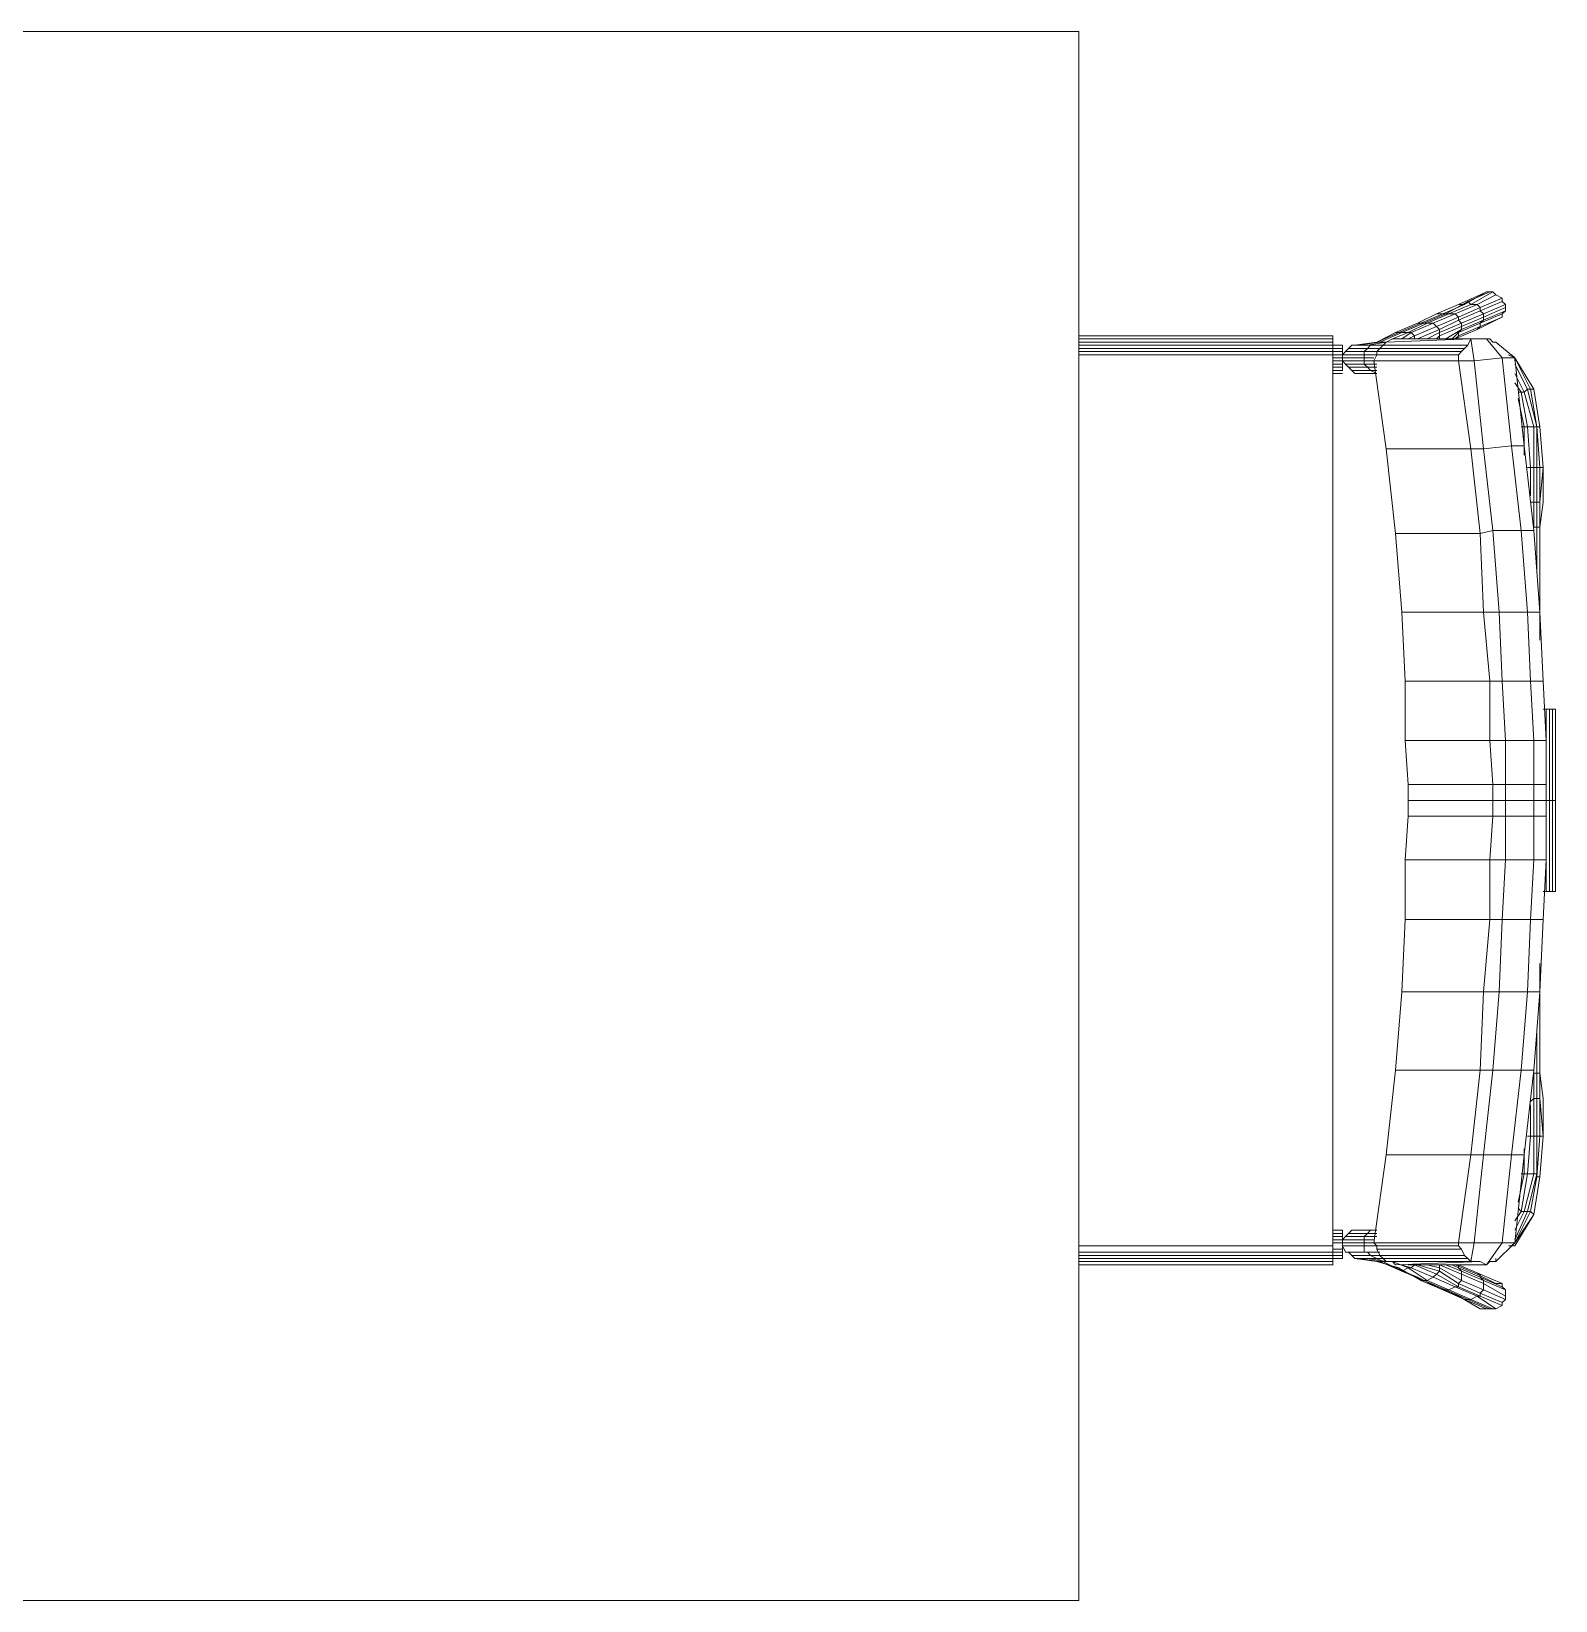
# Model space of a CAD drawing. Header units: metres. Extents: x 125.27 to 126.66, y -71.32 to -70.6.
# Drawn here: x 125.965 to 126.659, y -71.318 to -70.603 of the extents above; entities that cross this region are included whole.
import ezdxf

# ---------------------------------------------------------------- set-up
doc = ezdxf.new("R2010")
doc.units = ezdxf.units.M
doc.header["$LTSCALE"] = 5
doc.header["$MEASUREMENT"] = 0
doc.layers.add('A-FURN', color=8, linetype='Continuous', lineweight=18)

msp = doc.modelspace()

# ---------------------------------------------------------------- linework, layer by layer
at = {"layer": 'A-FURN'}
for p, q in [((125.74224, -70.60283), (126.44224, -70.60283)), ((126.44224, -70.60283), (126.44224, -71.3178)), ((126.44224, -71.3178), (125.74224, -71.3178))]:
    msp.add_line(p, q, dxfattribs=at)
at = {"layer": 'A-FURN', "color": 7, "lineweight": 0}
for p, q in [((126.6151, -70.72726), (126.62509, -70.72293)), ((126.61796, -70.72726), (126.62795, -70.7215)), ((126.61938, -70.72583), (126.62937, -70.7215)), ((126.62081, -70.72726), (126.6308, -70.7215)), ((126.62367, -70.72726), (126.63223, -70.72293)), ((126.62509, -70.72293), (126.62795, -70.7215)), ((126.62795, -70.7215), (126.62937, -70.7215)), ((126.62937, -70.7215), (126.6308, -70.7215)), ((126.6308, -70.7215), (126.63223, -70.72293)), ((126.63223, -70.72293), (126.63508, -70.7244)), ((126.60511, -70.73154), (126.6151, -70.72726)), ((126.60797, -70.73154), (126.61796, -70.72726)), ((126.60939, -70.73154), (126.61938, -70.72583)), ((126.61082, -70.73154), (126.62081, -70.72726)), ((126.61368, -70.73154), (126.62367, -70.72726)), ((126.6151, -70.72726), (126.61796, -70.72726)), ((126.6151, -70.73297), (126.62509, -70.72868)), ((126.6151, -70.73439), (126.62509, -70.73011)), ((126.61796, -70.72726), (126.61938, -70.72583)), ((126.61938, -70.72583), (126.62081, -70.72726)), ((126.62081, -70.72726), (126.62367, -70.72726)), ((126.62367, -70.72726), (126.62509, -70.72868)), ((126.62509, -70.72868), (126.63508, -70.7244)), ((126.62509, -70.73011), (126.63508, -70.72583)), ((126.62509, -70.72868), (126.62509, -70.73011)), ((126.62509, -70.73011), (126.62652, -70.73154)), ((126.62652, -70.73154), (126.63651, -70.72726)), ((126.62652, -70.73297), (126.63651, -70.72868)), ((126.62652, -70.73439), (126.63651, -70.73011)), ((126.63508, -70.7244), (126.63508, -70.72583)), ((126.63508, -70.72583), (126.63651, -70.72726)), ((126.63651, -70.73011), (126.63508, -70.73154)), ((126.63651, -70.72726), (126.63651, -70.72868)), ((126.63651, -70.72868), (126.63651, -70.73011)), ((126.58652, -70.7401), (126.59651, -70.73582)), ((126.58794, -70.7401), (126.59798, -70.73582)), ((126.58937, -70.7401), (126.5994, -70.73582)), ((126.59222, -70.7401), (126.60083, -70.73582)), ((126.59365, -70.7401), (126.60369, -70.73582)), ((126.59508, -70.74153), (126.60511, -70.73725)), ((126.59651, -70.73582), (126.60511, -70.73154)), ((126.59651, -70.73582), (126.59798, -70.73582)), ((126.59798, -70.73582), (126.60797, -70.73154)), ((126.59798, -70.73582), (126.5994, -70.73582)), ((126.5994, -70.73582), (126.60939, -70.73154)), ((126.5994, -70.73582), (126.60083, -70.73582)), ((126.60083, -70.73582), (126.61082, -70.73154)), ((126.60083, -70.73582), (126.60369, -70.73582)), ((126.60369, -70.73582), (126.61368, -70.73154)), ((126.60369, -70.73582), (126.60511, -70.73725)), ((126.60511, -70.73154), (126.60797, -70.73154)), ((126.60511, -70.73725), (126.6151, -70.73297)), ((126.60511, -70.73725), (126.60654, -70.73867)), ((126.60654, -70.73867), (126.6151, -70.73439)), ((126.60654, -70.7401), (126.61653, -70.73582)), ((126.60654, -70.74153), (126.61653, -70.73725)), ((126.60797, -70.73154), (126.60939, -70.73154)), ((126.60939, -70.73154), (126.61082, -70.73154)), ((126.61082, -70.73154), (126.61368, -70.73154)), ((126.61368, -70.73154), (126.6151, -70.73297)), ((126.6151, -70.73297), (126.6151, -70.73439)), ((126.6151, -70.73439), (126.61653, -70.73582)), ((126.6151, -70.7401), (126.62509, -70.73582)), ((126.6151, -70.74153), (126.62509, -70.73725)), ((126.61653, -70.73582), (126.62652, -70.73154)), ((126.61653, -70.73725), (126.62652, -70.73297)), ((126.61653, -70.73867), (126.62652, -70.73439)), ((126.61653, -70.73582), (126.61653, -70.73725)), ((126.61653, -70.73725), (126.61653, -70.73867)), ((126.62367, -70.73867), (126.63223, -70.73439)), ((126.62509, -70.73725), (126.62367, -70.73867)), ((126.62509, -70.73582), (126.63508, -70.73154)), ((126.62509, -70.73725), (126.63508, -70.73297)), ((126.62652, -70.73439), (126.62509, -70.73582)), ((126.62509, -70.73582), (126.62509, -70.73725)), ((126.62652, -70.73154), (126.62652, -70.73297)), ((126.62652, -70.73297), (126.62652, -70.73439)), ((126.63508, -70.73297), (126.63223, -70.73439)), ((126.63508, -70.73154), (126.63508, -70.73297)), ((126.44224, -70.74153), (126.55797, -70.74153)), ((126.55797, -70.74153), (126.44224, -70.74153)), ((126.44224, -70.74296), (126.55797, -70.74296)), ((126.44224, -70.74438), (126.55797, -70.74438)), ((126.55797, -70.74296), (126.55797, -70.74153)), ((126.55797, -70.74153), (126.55797, -70.74296)), ((126.55797, -70.74438), (126.55797, -70.74296)), ((126.55797, -70.74296), (126.55797, -70.74438)), ((126.55797, -70.74581), (126.55797, -70.74438)), ((126.55797, -70.74438), (126.55797, -70.74581)), ((126.56796, -70.74581), (126.57795, -70.74438)), ((126.56939, -70.74581), (126.57938, -70.74438)), ((126.58223, -70.74438), (126.57367, -70.74581)), ((126.57795, -70.74438), (126.58652, -70.7401)), ((126.57795, -70.74438), (126.58794, -70.7401)), ((126.57795, -70.74438), (126.57938, -70.74438)), ((126.57938, -70.74438), (126.58937, -70.7401)), ((126.57938, -70.74438), (126.58223, -70.74438)), ((126.58223, -70.74438), (126.58081, -70.74581)), ((126.58509, -70.74296), (126.58223, -70.74438)), ((126.58223, -70.74438), (126.62081, -70.74296)), ((126.58509, -70.74296), (126.59222, -70.7401)), ((126.58652, -70.74296), (126.58509, -70.74296)), ((126.58509, -70.74296), (126.62367, -70.74296)), ((126.58652, -70.7401), (126.58794, -70.7401)), ((126.58652, -70.74296), (126.62509, -70.74296)), ((126.58794, -70.7401), (126.58937, -70.7401)), ((126.58937, -70.74296), (126.59365, -70.7401)), ((126.58937, -70.7401), (126.59222, -70.7401)), ((126.59222, -70.7401), (126.59365, -70.7401)), ((126.59222, -70.74296), (126.59508, -70.74153)), ((126.59365, -70.7401), (126.59508, -70.74153)), ((126.59365, -70.74296), (126.62795, -70.74296)), ((126.59508, -70.74153), (126.59508, -70.74296)), ((126.59651, -70.74296), (126.60654, -70.73867)), ((126.60083, -70.74296), (126.60654, -70.7401)), ((126.60511, -70.74296), (126.60654, -70.74153)), ((126.60654, -70.73867), (126.60654, -70.7401)), ((126.60654, -70.7401), (126.60654, -70.74153)), ((126.60654, -70.74153), (126.60654, -70.74296)), ((126.60939, -70.74296), (126.61653, -70.73867)), ((126.61225, -70.74296), (126.6151, -70.7401)), ((126.61368, -70.74296), (126.62367, -70.73867)), ((126.6151, -70.74153), (126.61368, -70.74296)), ((126.61368, -70.74296), (126.6151, -70.74153)), ((126.61653, -70.73867), (126.6151, -70.7401)), ((126.6151, -70.7401), (126.6151, -70.74153)), ((126.6151, -70.74153), (126.6151, -70.74153)), ((126.62081, -70.74296), (126.61938, -70.74581)), ((126.62224, -70.75299), (126.62081, -70.74296)), ((126.62367, -70.74296), (126.62081, -70.74296)), ((126.62509, -70.74296), (126.62367, -70.74296)), ((126.62795, -70.74296), (126.62509, -70.74296)), ((126.62937, -70.74296), (126.62795, -70.74296)), ((126.63508, -70.75156), (126.62795, -70.74296)), ((126.6308, -70.74438), (126.62937, -70.74296)), ((126.63223, -70.74438), (126.6308, -70.74438)), ((126.64083, -70.75156), (126.63223, -70.74438)), ((126.63223, -70.74438), (126.63227, -70.74438)), ((126.44224, -70.74581), (126.55797, -70.74581)), ((126.44224, -70.74728), (126.55797, -70.74728)), ((126.44224, -70.74871), (126.55797, -70.74871)), ((126.44224, -70.75013), (126.55797, -70.75013)), ((126.55797, -70.74728), (126.55797, -70.74581)), ((126.55797, -70.74581), (126.55797, -70.74728)), ((126.55797, -70.74581), (126.56225, -70.74581)), ((126.55797, -70.74581), (126.56225, -70.74581)), ((126.56225, -70.74581), (126.55797, -70.74581)), ((126.55797, -70.74581), (126.55797, -70.74581)), ((126.55797, -70.74871), (126.55797, -70.74728)), ((126.55797, -70.74728), (126.56225, -70.74728)), ((126.55797, -70.74728), (126.55797, -70.74871)), ((126.55797, -70.75013), (126.55797, -70.74871)), ((126.55797, -70.74871), (126.56225, -70.74871)), ((126.55797, -70.74871), (126.55797, -70.75013)), ((126.55797, -70.75013), (126.56225, -70.75013)), ((126.55797, -70.79014), (126.55797, -70.75013)), ((126.55797, -70.75013), (126.55797, -70.79014)), ((126.55797, -70.75156), (126.56225, -70.75156)), ((126.56225, -70.74728), (126.56225, -70.74581)), ((126.56225, -70.74581), (126.56225, -70.74728)), ((126.56225, -70.74871), (126.56225, -70.74728)), ((126.56225, -70.74728), (126.56225, -70.74871)), ((126.56225, -70.75013), (126.56368, -70.74871)), ((126.56225, -70.75013), (126.56225, -70.74871)), ((126.56225, -70.74871), (126.56225, -70.75013)), ((126.56225, -70.75156), (126.56225, -70.75013)), ((126.56225, -70.75013), (126.57224, -70.75013)), ((126.56225, -70.75156), (126.56225, -70.75013)), ((126.56225, -70.75013), (126.56225, -70.75156)), ((126.56225, -70.75299), (126.56225, -70.75156)), ((126.56225, -70.75156), (126.56225, -70.75299)), ((126.56225, -70.75299), (126.56225, -70.75156)), ((126.56225, -70.75156), (126.57224, -70.75156)), ((126.56368, -70.74871), (126.56511, -70.74728)), ((126.56368, -70.74871), (126.57224, -70.74871)), ((126.56511, -70.74728), (126.56654, -70.74581)), ((126.56511, -70.74728), (126.57367, -70.74728)), ((126.56654, -70.74581), (126.5751, -70.74581)), ((126.56654, -70.74581), (126.56796, -70.74581)), ((126.56796, -70.74581), (126.57795, -70.74581)), ((126.56796, -70.74581), (126.56939, -70.74581)), ((126.56939, -70.74581), (126.57938, -70.74581)), ((126.57224, -70.74871), (126.57367, -70.74728)), ((126.57224, -70.75013), (126.57224, -70.74871)), ((126.57795, -70.74871), (126.57224, -70.74871)), ((126.57224, -70.75156), (126.57224, -70.75013)), ((126.57795, -70.75013), (126.57224, -70.75013)), ((126.57653, -70.75156), (126.57224, -70.75156)), ((126.57224, -70.75156), (126.57224, -70.75299)), ((126.57224, -70.75156), (126.57224, -70.75156)), ((126.57367, -70.74728), (126.5751, -70.74581)), ((126.57938, -70.74728), (126.57367, -70.74728)), ((126.5751, -70.74581), (126.57795, -70.74581)), ((126.57938, -70.74581), (126.5751, -70.74581)), ((126.57795, -70.75013), (126.57653, -70.75299)), ((126.57795, -70.74581), (126.57938, -70.74581)), ((126.58081, -70.74581), (126.57795, -70.74581)), ((126.57938, -70.74728), (126.57795, -70.74871)), ((126.57795, -70.74871), (126.57795, -70.75013)), ((126.57795, -70.74871), (126.61653, -70.74871)), ((126.57795, -70.75013), (126.6151, -70.75013)), ((126.58081, -70.74581), (126.57938, -70.74728)), ((126.58081, -70.74581), (126.57938, -70.74581)), ((126.57938, -70.74728), (126.61796, -70.74728)), ((126.58081, -70.74581), (126.61938, -70.74581)), ((126.61653, -70.74871), (126.6151, -70.75013)), ((126.6151, -70.75013), (126.6151, -70.75299)), ((126.61796, -70.74728), (126.61653, -70.74871)), ((126.61938, -70.74581), (126.61796, -70.74728)), ((126.62224, -70.75299), (126.63508, -70.75156)), ((126.63508, -70.75156), (126.63936, -70.79161)), ((126.63508, -70.75156), (126.64083, -70.75156)), ((126.64083, -70.75156), (126.63794, -70.75013)), ((126.63936, -70.75013), (126.64083, -70.75156)), ((126.63936, -70.75156), (126.64083, -70.75156)), ((126.64083, -70.75156), (126.6494, -70.76583)), ((126.64797, -70.76583), (126.64083, -70.75156)), ((126.6494, -70.76583), (126.64083, -70.75156)), ((126.64083, -70.75299), (126.64083, -70.75156)), ((126.64083, -70.75156), (126.64088, -70.75156)), ((126.64083, -70.75156), (126.64512, -70.79161)), ((126.55797, -70.75299), (126.56225, -70.75299)), ((126.55797, -70.75442), (126.56225, -70.75442)), ((126.55797, -70.75584), (126.56225, -70.75584)), ((126.55797, -70.75727), (126.56225, -70.75727)), ((126.56225, -70.75727), (126.55797, -70.75727)), ((126.55797, -70.7587), (126.56225, -70.7587)), ((126.56225, -70.75299), (126.56225, -70.75442)), ((126.56225, -70.75299), (126.56225, -70.75442)), ((126.56368, -70.75442), (126.56225, -70.75299)), ((126.57224, -70.75299), (126.56225, -70.75299)), ((126.56225, -70.75442), (126.56225, -70.75584)), ((126.56225, -70.75442), (126.56225, -70.75584)), ((126.56225, -70.75727), (126.56225, -70.75584)), ((126.56225, -70.75584), (126.56225, -70.75727)), ((126.56225, -70.75727), (126.5623, -70.75727)), ((126.56511, -70.75584), (126.56368, -70.75442)), ((126.57224, -70.75442), (126.56368, -70.75442)), ((126.57367, -70.75584), (126.56511, -70.75584)), ((126.56654, -70.75727), (126.56511, -70.75584)), ((126.5751, -70.75727), (126.56654, -70.75727)), ((126.56796, -70.7587), (126.56654, -70.75727)), ((126.57795, -70.7587), (126.56796, -70.7587)), ((126.56939, -70.7587), (126.56796, -70.7587)), ((126.57795, -70.7587), (126.56939, -70.7587)), ((126.57224, -70.75299), (126.57653, -70.75299)), ((126.57224, -70.75299), (126.57224, -70.75442)), ((126.57224, -70.75442), (126.57367, -70.75584)), ((126.57224, -70.75442), (126.57795, -70.75442)), ((126.57367, -70.75584), (126.5751, -70.75727)), ((126.57367, -70.75584), (126.57795, -70.75584)), ((126.5751, -70.75727), (126.57795, -70.7587)), ((126.5751, -70.75727), (126.57795, -70.75727)), ((126.57653, -70.75299), (126.6151, -70.75299)), ((126.58223, -70.79304), (126.57653, -70.75299)), ((126.57653, -70.75299), (126.57653, -70.75299)), ((126.57795, -70.7587), (126.578, -70.7587)), ((126.6151, -70.75299), (126.62224, -70.75299)), ((126.6151, -70.75299), (126.62081, -70.79304)), ((126.62224, -70.75299), (126.62652, -70.79304)), ((126.64654, -70.76583), (126.64083, -70.75442)), ((126.64512, -70.76726), (126.64083, -70.7587)), ((126.64369, -70.76726), (126.64083, -70.76298)), ((126.64512, -70.76726), (126.64654, -70.76583)), ((126.65082, -70.783), (126.64654, -70.76583)), ((126.64654, -70.76583), (126.64797, -70.76583)), ((126.6494, -70.76583), (126.64797, -70.76583)), ((126.65082, -70.783), (126.64797, -70.76583)), ((126.65225, -70.783), (126.6494, -70.76583)), ((126.6494, -70.76583), (126.65225, -70.783)), ((126.64226, -70.76726), (126.64369, -70.76726)), ((126.64512, -70.783), (126.64226, -70.77016)), ((126.64654, -70.783), (126.64369, -70.76726)), ((126.64369, -70.76726), (126.64512, -70.76726)), ((126.6494, -70.783), (126.64512, -70.76726)), ((126.64369, -70.783), (126.64512, -70.783)), ((126.64512, -70.783), (126.64654, -70.783)), ((126.64512, -70.79589), (126.64512, -70.783)), ((126.64654, -70.783), (126.6494, -70.783)), ((126.64797, -70.8016), (126.64654, -70.783)), ((126.6494, -70.783), (126.65082, -70.783)), ((126.6494, -70.8016), (126.6494, -70.783)), ((126.65225, -70.8016), (126.65082, -70.783)), ((126.65225, -70.783), (126.65082, -70.783)), ((126.65082, -70.8016), (126.65082, -70.783)), ((126.65368, -70.8016), (126.65225, -70.783)), ((126.65225, -70.783), (126.65368, -70.8016)), ((126.55797, -70.82876), (126.55797, -70.79014)), ((126.55797, -70.79014), (126.55797, -70.82876)), ((126.58652, -70.83161), (126.58223, -70.79304)), ((126.62081, -70.79304), (126.58223, -70.79304)), ((126.62652, -70.79304), (126.62081, -70.79304)), ((126.62081, -70.79304), (126.62509, -70.83161)), ((126.63936, -70.79161), (126.62652, -70.79304)), ((126.62652, -70.79304), (126.6308, -70.83019)), ((126.63936, -70.79161), (126.64369, -70.83019)), ((126.64512, -70.79161), (126.63936, -70.79161)), ((126.64512, -70.79161), (126.6494, -70.83019)), ((126.64654, -70.8016), (126.64797, -70.8016)), ((126.64797, -70.8016), (126.6494, -70.8016)), ((126.64797, -70.81449), (126.64797, -70.8016)), ((126.6494, -70.8016), (126.65082, -70.8016)), ((126.6494, -70.81734), (126.6494, -70.8016)), ((126.65082, -70.8016), (126.65225, -70.8016)), ((126.65082, -70.81734), (126.65082, -70.8016)), ((126.65368, -70.8016), (126.65225, -70.8016)), ((126.65225, -70.81734), (126.65225, -70.8016)), ((126.65225, -70.81734), (126.65368, -70.8016)), ((126.65368, -70.81734), (126.65368, -70.8016)), ((126.64797, -70.81734), (126.6494, -70.81734)), ((126.6494, -70.81734), (126.6494, -70.82876)), ((126.6494, -70.81734), (126.65082, -70.81734)), ((126.65082, -70.81734), (126.65225, -70.81734)), ((126.65082, -70.81734), (126.65082, -70.82876)), ((126.65225, -70.81734), (126.65225, -70.82876)), ((126.65225, -70.82876), (126.65225, -70.81734)), ((126.65225, -70.82876), (126.65368, -70.81734)), ((126.65225, -70.81734), (126.6523, -70.81734)), ((126.55797, -70.86595), (126.55797, -70.82876)), ((126.55797, -70.82876), (126.55797, -70.86595)), ((126.6308, -70.83019), (126.62509, -70.83161)), ((126.6308, -70.83019), (126.63366, -70.86738)), ((126.64369, -70.83019), (126.6308, -70.83019)), ((126.64369, -70.83019), (126.64654, -70.86738)), ((126.6494, -70.83019), (126.64369, -70.83019)), ((126.6494, -70.82876), (126.65082, -70.82876)), ((126.6494, -70.83019), (126.65225, -70.86738)), ((126.65082, -70.82876), (126.65082, -70.84878)), ((126.65082, -70.82876), (126.65225, -70.82876)), ((126.65225, -70.82876), (126.65225, -70.8631)), ((126.65225, -70.87023), (126.65225, -70.82876)), ((126.65225, -70.87023), (126.65225, -70.82876)), ((126.65225, -70.82876), (126.6523, -70.82876)), ((126.62509, -70.83161), (126.58652, -70.83161)), ((126.58652, -70.83161), (126.58937, -70.86738)), ((126.62509, -70.83161), (126.62652, -70.86738)), ((126.55797, -70.89882), (126.55797, -70.86595)), ((126.55797, -70.86595), (126.55797, -70.89882)), ((126.58937, -70.86738), (126.62224, -70.86738)), ((126.58937, -70.86738), (126.5908, -70.89882)), ((126.62652, -70.86738), (126.62224, -70.86738)), ((126.63366, -70.86738), (126.62652, -70.86738)), ((126.62937, -70.89882), (126.62652, -70.86738)), ((126.63366, -70.86738), (126.63508, -70.89882)), ((126.64654, -70.86738), (126.63366, -70.86738)), ((126.64654, -70.86738), (126.64797, -70.89882)), ((126.65225, -70.86738), (126.64654, -70.86738)), ((126.65225, -70.86738), (126.65368, -70.89882)), ((126.65225, -70.87451), (126.65225, -70.87023)), ((126.65225, -70.87023), (126.6523, -70.87023)), ((126.65225, -70.88022), (126.65225, -70.87023)), ((126.55797, -70.92598), (126.55797, -70.89882)), ((126.55797, -70.89882), (126.55797, -70.92598)), ((126.5908, -70.92598), (126.5908, -70.89882)), ((126.5908, -70.89882), (126.62937, -70.89882)), ((126.63508, -70.89882), (126.62937, -70.89882)), ((126.62937, -70.89882), (126.62937, -70.92598)), ((126.63508, -70.89882), (126.63651, -70.92598)), ((126.64797, -70.89882), (126.63508, -70.89882)), ((126.64797, -70.89882), (126.6494, -70.92598)), ((126.65368, -70.89882), (126.64797, -70.89882)), ((126.65511, -70.92598), (126.65368, -70.89882)), ((126.65511, -70.91171), (126.65368, -70.91171)), ((126.65368, -70.91171), (126.65511, -70.91171)), ((126.65511, -70.91171), (126.65511, -70.93601)), ((126.65511, -70.91171), (126.65653, -70.91171)), ((126.65653, -70.91171), (126.65511, -70.91171)), ((126.65653, -70.91171), (126.65653, -70.95318)), ((126.65653, -70.91171), (126.65796, -70.91171)), ((126.65796, -70.91171), (126.65653, -70.91171)), ((126.65939, -70.91171), (126.65796, -70.91171)), ((126.65796, -70.91171), (126.65796, -70.95318)), ((126.65939, -70.91171), (126.65796, -70.91171)), ((126.65939, -70.95318), (126.65939, -70.91171)), ((126.55797, -70.946), (126.55797, -70.92598)), ((126.55797, -70.92598), (126.55797, -70.946)), ((126.62937, -70.92598), (126.5908, -70.92598)), ((126.59222, -70.946), (126.5908, -70.92598)), ((126.63651, -70.92598), (126.62937, -70.92598)), ((126.62937, -70.92598), (126.6308, -70.946)), ((126.63651, -70.92598), (126.63651, -70.946)), ((126.6494, -70.92598), (126.63651, -70.92598)), ((126.6494, -70.92598), (126.6494, -70.946)), ((126.6494, -70.92598), (126.65511, -70.92598)), ((126.65511, -70.946), (126.65511, -70.92598)), ((126.55797, -70.95318), (126.55797, -70.946)), ((126.55797, -70.95318), (126.55797, -70.946)), ((126.59222, -70.946), (126.59222, -70.95318)), ((126.6308, -70.946), (126.59222, -70.946)), ((126.63651, -70.946), (126.6308, -70.946)), ((126.6308, -70.95318), (126.6308, -70.946)), ((126.63651, -70.95318), (126.63651, -70.946)), ((126.6494, -70.946), (126.63651, -70.946)), ((126.6494, -70.946), (126.65511, -70.946)), ((126.6494, -70.95318), (126.6494, -70.946)), ((126.65511, -70.95318), (126.65511, -70.946)), ((126.55797, -70.96032), (126.55797, -70.95318)), ((126.55797, -70.95318), (126.55797, -70.96032)), ((126.59222, -70.96032), (126.59222, -70.95318)), ((126.59222, -70.95318), (126.6308, -70.95318)), ((126.63651, -70.95318), (126.6308, -70.95318)), ((126.6308, -70.95318), (126.6308, -70.96032)), ((126.6494, -70.95318), (126.63651, -70.95318)), ((126.63651, -70.96032), (126.63651, -70.95318)), ((126.65511, -70.95318), (126.6494, -70.95318)), ((126.6494, -70.96032), (126.6494, -70.95318)), ((126.65511, -70.96032), (126.65511, -70.95318)), ((126.65653, -70.95318), (126.65511, -70.95318)), ((126.65796, -70.95318), (126.65653, -70.95318)), ((126.65653, -70.95318), (126.65653, -70.99465)), ((126.65939, -70.95318), (126.65796, -70.95318)), ((126.65796, -70.95318), (126.65796, -70.99465)), ((126.65939, -70.95318), (126.65939, -70.99465)), ((126.55797, -70.96032), (126.55797, -70.98177)), ((126.55797, -70.98177), (126.55797, -70.96032)), ((126.5908, -70.98034), (126.59222, -70.96032)), ((126.59222, -70.96032), (126.6308, -70.96032)), ((126.6308, -70.96032), (126.62937, -70.98034)), ((126.6308, -70.96032), (126.63651, -70.96032)), ((126.63651, -70.96032), (126.6494, -70.96032)), ((126.63651, -70.96032), (126.63651, -70.98034)), ((126.65511, -70.96032), (126.6494, -70.96032)), ((126.6494, -70.96032), (126.6494, -70.98034)), ((126.65511, -70.98034), (126.65511, -70.96032)), ((126.65511, -70.97031), (126.65511, -70.99465)), ((126.5908, -71.0075), (126.5908, -70.98034)), ((126.5908, -70.98034), (126.62937, -70.98034)), ((126.63651, -70.98034), (126.62937, -70.98034)), ((126.62937, -70.98034), (126.62937, -71.0075)), ((126.63651, -70.98034), (126.63508, -71.0075)), ((126.6494, -70.98034), (126.63651, -70.98034)), ((126.6494, -70.98034), (126.64797, -71.0075)), ((126.65511, -70.98034), (126.6494, -70.98034)), ((126.65368, -71.0075), (126.65511, -70.98034)), ((126.55797, -70.98177), (126.55797, -71.00893)), ((126.55797, -71.00893), (126.55797, -70.98177)), ((126.65368, -70.99465), (126.65511, -70.99465)), ((126.65511, -70.99465), (126.65368, -70.99465)), ((126.65511, -70.99465), (126.65653, -70.99465)), ((126.65653, -70.99465), (126.65511, -70.99465)), ((126.65796, -70.99465), (126.65653, -70.99465)), ((126.65653, -70.99465), (126.65796, -70.99465)), ((126.65939, -70.99465), (126.65796, -70.99465)), ((126.65796, -70.99465), (126.65939, -70.99465)), ((126.55797, -71.00893), (126.55797, -71.04184)), ((126.55797, -71.04184), (126.55797, -71.00893)), ((126.58937, -71.04041), (126.5908, -71.0075)), ((126.5908, -71.0075), (126.62937, -71.0075)), ((126.62652, -71.04041), (126.62937, -71.0075)), ((126.63508, -71.0075), (126.62937, -71.0075)), ((126.63508, -71.0075), (126.63366, -71.04041)), ((126.64797, -71.0075), (126.63508, -71.0075)), ((126.64797, -71.0075), (126.64654, -71.04041)), ((126.64797, -71.0075), (126.65368, -71.0075)), ((126.65368, -71.0075), (126.65225, -71.04041)), ((126.65225, -71.03751), (126.65225, -71.02752)), ((126.65225, -71.03751), (126.65225, -71.0318)), ((126.65225, -71.07756), (126.65225, -71.03751)), ((126.65225, -71.07756), (126.65225, -71.03751)), ((126.55797, -71.04184), (126.55797, -71.07756)), ((126.55797, -71.07756), (126.55797, -71.04184)), ((126.58652, -71.07613), (126.58937, -71.04041)), ((126.58937, -71.04041), (126.62224, -71.04041)), ((126.62652, -71.04041), (126.62224, -71.04041)), ((126.62509, -71.07613), (126.62652, -71.04041)), ((126.63366, -71.04041), (126.62652, -71.04041)), ((126.63366, -71.04041), (126.6308, -71.07613)), ((126.64654, -71.04041), (126.63366, -71.04041)), ((126.64654, -71.04041), (126.64369, -71.07613)), ((126.65225, -71.04041), (126.64654, -71.04041)), ((126.65225, -71.04041), (126.6494, -71.07613)), ((126.65225, -71.07756), (126.65225, -71.04326)), ((126.65082, -71.07756), (126.65082, -71.05896)), ((126.55797, -71.07756), (126.55797, -71.11618)), ((126.55797, -71.11618), (126.55797, -71.07756)), ((126.58223, -71.11475), (126.58652, -71.07613)), ((126.58652, -71.07613), (126.62509, -71.07613)), ((126.62509, -71.07613), (126.62081, -71.11475)), ((126.6308, -71.07613), (126.62509, -71.07613)), ((126.6308, -71.07613), (126.62652, -71.11475)), ((126.64369, -71.07613), (126.6308, -71.07613)), ((126.64369, -71.07613), (126.63936, -71.11475)), ((126.6494, -71.07613), (126.64369, -71.07613)), ((126.6494, -71.07613), (126.64512, -71.11475)), ((126.65082, -71.07756), (126.6494, -71.07756)), ((126.6494, -71.07756), (126.6494, -71.08902)), ((126.65225, -71.07756), (126.65082, -71.07756)), ((126.65082, -71.07756), (126.65082, -71.08902)), ((126.65225, -71.08902), (126.65225, -71.07756)), ((126.65225, -71.07756), (126.65225, -71.08902)), ((126.65368, -71.08902), (126.65225, -71.07756)), ((126.6494, -71.08902), (126.64797, -71.09045)), ((126.64797, -71.10615), (126.64797, -71.09187)), ((126.65082, -71.08902), (126.6494, -71.08902)), ((126.6494, -71.08902), (126.6494, -71.10615)), ((126.65225, -71.08902), (126.65082, -71.08902)), ((126.65082, -71.08902), (126.65082, -71.10615)), ((126.65225, -71.08902), (126.65225, -71.08902)), ((126.65368, -71.10615), (126.65225, -71.08902)), ((126.65225, -71.08902), (126.65225, -71.10615)), ((126.65368, -71.10615), (126.65368, -71.08902)), ((126.64797, -71.10615), (126.64654, -71.10615)), ((126.64797, -71.10615), (126.64654, -71.12332)), ((126.6494, -71.10615), (126.64797, -71.10615)), ((126.65082, -71.10615), (126.6494, -71.10615)), ((126.6494, -71.10615), (126.6494, -71.12332)), ((126.65225, -71.10615), (126.65082, -71.10615)), ((126.65082, -71.10615), (126.65082, -71.12332)), ((126.65225, -71.10615), (126.65082, -71.12474)), ((126.65225, -71.12474), (126.65368, -71.10615)), ((126.65368, -71.10615), (126.65225, -71.10615)), ((126.65225, -71.12474), (126.65368, -71.10615)), ((126.55797, -71.11618), (126.55797, -71.15623)), ((126.55797, -71.15623), (126.55797, -71.11618)), ((126.57653, -71.1548), (126.58223, -71.11475)), ((126.58223, -71.11475), (126.62081, -71.11475)), ((126.62081, -71.11475), (126.6151, -71.1548)), ((126.62652, -71.11475), (126.62081, -71.11475)), ((126.62652, -71.11475), (126.62224, -71.1548)), ((126.63936, -71.11475), (126.62652, -71.11475)), ((126.63936, -71.11475), (126.63508, -71.1548)), ((126.64512, -71.11475), (126.63936, -71.11475)), ((126.64512, -71.11475), (126.64083, -71.1548)), ((126.64512, -71.12332), (126.64512, -71.1119)), ((126.64512, -71.12332), (126.64226, -71.1362)), ((126.64512, -71.12332), (126.64369, -71.12332)), ((126.64654, -71.12332), (126.64369, -71.14048)), ((126.64654, -71.12332), (126.64512, -71.12332)), ((126.6494, -71.12332), (126.64512, -71.14048)), ((126.6494, -71.12332), (126.64654, -71.12332)), ((126.65082, -71.12332), (126.64654, -71.14048)), ((126.65082, -71.12332), (126.6494, -71.12332)), ((126.65082, -71.12474), (126.65082, -71.12332)), ((126.65082, -71.12474), (126.64797, -71.14048)), ((126.6494, -71.14191), (126.65225, -71.12474)), ((126.6494, -71.14191), (126.65225, -71.12474)), ((126.65225, -71.12474), (126.65082, -71.12474)), ((126.64369, -71.14048), (126.64083, -71.14477)), ((126.64512, -71.14048), (126.64083, -71.14905)), ((126.64654, -71.14048), (126.64083, -71.15337)), ((126.64797, -71.14048), (126.64083, -71.1548)), ((126.64083, -71.1548), (126.6494, -71.14191)), ((126.64083, -71.15623), (126.6494, -71.14191)), ((126.64369, -71.14048), (126.64226, -71.13906)), ((126.64512, -71.14048), (126.64369, -71.14048)), ((126.64654, -71.14048), (126.64512, -71.14048)), ((126.64797, -71.14048), (126.64654, -71.14048)), ((126.6494, -71.14191), (126.64797, -71.14048)), ((126.56225, -71.14905), (126.55797, -71.14905)), ((126.55797, -71.14905), (126.56225, -71.14905)), ((126.56225, -71.14905), (126.55797, -71.14905)), ((126.55797, -71.14905), (126.55797, -71.14905)), ((126.56225, -71.15047), (126.55797, -71.15047)), ((126.56225, -71.15194), (126.55797, -71.15194)), ((126.56225, -71.15047), (126.56225, -71.14905)), ((126.56225, -71.14905), (126.5623, -71.14905)), ((126.56225, -71.14905), (126.56225, -71.15047)), ((126.56225, -71.15047), (126.56225, -71.15194)), ((126.56225, -71.15047), (126.56225, -71.15194)), ((126.56225, -71.15194), (126.56225, -71.15337)), ((126.56225, -71.15337), (126.56368, -71.15194)), ((126.56225, -71.15194), (126.56225, -71.15337)), ((126.56368, -71.15194), (126.56511, -71.15047)), ((126.56368, -71.15194), (126.57224, -71.15194)), ((126.56511, -71.15047), (126.56654, -71.14905)), ((126.56511, -71.15047), (126.57367, -71.15047)), ((126.56654, -71.14905), (126.5751, -71.14905)), ((126.56654, -71.14905), (126.56796, -71.14905)), ((126.56796, -71.14905), (126.56939, -71.14905)), ((126.56796, -71.14905), (126.57795, -71.14905)), ((126.56939, -71.14905), (126.57795, -71.14905)), ((126.57367, -71.15047), (126.57224, -71.15194)), ((126.57224, -71.15194), (126.57224, -71.15337)), ((126.57795, -71.15194), (126.57224, -71.15194)), ((126.5751, -71.14905), (126.57367, -71.15047)), ((126.57795, -71.15047), (126.57367, -71.15047)), ((126.57795, -71.14905), (126.5751, -71.14905)), ((126.57795, -71.14905), (126.5751, -71.14905)), ((126.57795, -71.14905), (126.578, -71.14905)), ((126.44224, -71.15623), (126.55797, -71.15623)), ((126.55797, -71.15908), (126.44224, -71.15908)), ((126.56225, -71.15337), (126.55797, -71.15337)), ((126.55797, -71.1548), (126.56225, -71.1548)), ((126.55797, -71.15908), (126.55797, -71.15623)), ((126.55797, -71.15623), (126.55797, -71.15908)), ((126.55797, -71.15765), (126.56225, -71.15765)), ((126.56225, -71.15908), (126.55797, -71.15908)), ((126.55797, -71.16051), (126.55797, -71.15908)), ((126.55797, -71.15908), (126.55797, -71.16051)), ((126.56225, -71.15337), (126.56225, -71.1548)), ((126.56225, -71.1548), (126.56225, -71.15337)), ((126.56225, -71.15337), (126.57224, -71.15337)), ((126.56225, -71.1548), (126.56225, -71.15337)), ((126.56225, -71.1548), (126.56225, -71.15765)), ((126.56225, -71.15623), (126.56225, -71.1548)), ((126.56225, -71.1548), (126.57224, -71.1548)), ((126.56225, -71.1548), (126.56225, -71.15765)), ((126.57224, -71.15623), (126.56225, -71.15623)), ((126.56368, -71.15908), (126.56225, -71.15623)), ((126.56225, -71.15765), (126.56225, -71.15908)), ((126.56225, -71.15765), (126.56225, -71.15908)), ((126.56225, -71.15908), (126.56225, -71.16051)), ((126.56225, -71.15908), (126.56225, -71.16051)), ((126.57224, -71.15908), (126.56368, -71.15908)), ((126.56511, -71.15908), (126.56368, -71.15908)), ((126.56654, -71.16051), (126.56511, -71.15908)), ((126.57367, -71.15908), (126.56511, -71.15908)), ((126.57653, -71.15337), (126.57224, -71.15337)), ((126.57224, -71.15337), (126.57224, -71.1548)), ((126.57224, -71.1548), (126.57224, -71.15623)), ((126.57653, -71.1548), (126.57224, -71.1548)), ((126.57224, -71.15908), (126.57224, -71.15623)), ((126.57224, -71.15623), (126.57795, -71.15623)), ((126.57367, -71.15908), (126.57224, -71.15908)), ((126.57224, -71.15908), (126.57795, -71.15908)), ((126.5751, -71.16051), (126.57367, -71.15908)), ((126.57367, -71.15908), (126.57938, -71.15908)), ((126.6151, -71.1548), (126.57653, -71.1548)), ((126.57653, -71.1548), (126.57795, -71.15623)), ((126.57795, -71.15765), (126.57795, -71.15623)), ((126.57795, -71.15623), (126.6151, -71.15623)), ((126.61653, -71.15765), (126.57795, -71.15765)), ((126.57795, -71.15765), (126.57938, -71.16051)), ((126.6151, -71.15623), (126.6151, -71.1548)), ((126.62224, -71.1548), (126.6151, -71.1548)), ((126.6151, -71.15623), (126.61653, -71.15765)), ((126.61653, -71.15765), (126.61796, -71.16051)), ((126.62081, -71.16336), (126.62224, -71.1548)), ((126.63508, -71.1548), (126.62224, -71.1548)), ((126.63508, -71.1548), (126.62795, -71.16479)), ((126.64083, -71.1548), (126.63223, -71.16336)), ((126.64083, -71.1548), (126.63508, -71.1548)), ((126.63794, -71.15623), (126.64083, -71.15623)), ((126.63936, -71.1548), (126.64083, -71.1548)), ((126.64083, -71.1548), (126.63936, -71.15623)), ((126.64083, -71.1548), (126.64083, -71.1548)), ((126.64083, -71.1548), (126.64088, -71.1548)), ((126.55797, -71.16051), (126.44224, -71.16051)), ((126.55797, -71.16193), (126.44224, -71.16193)), ((126.55797, -71.16336), (126.44224, -71.16336)), ((126.44224, -71.16479), (126.55797, -71.16479)), ((126.44224, -71.16479), (126.55797, -71.16479)), ((126.55797, -71.16479), (126.44224, -71.16479)), ((126.56225, -71.16051), (126.55797, -71.16051)), ((126.56225, -71.16051), (126.55797, -71.16051)), ((126.55797, -71.16193), (126.55797, -71.16051)), ((126.55797, -71.16051), (126.55797, -71.16193)), ((126.55797, -71.16336), (126.55797, -71.16193)), ((126.55797, -71.16193), (126.55797, -71.16336)), ((126.55797, -71.16193), (126.56225, -71.16193)), ((126.56225, -71.16193), (126.55797, -71.16193)), ((126.55797, -71.16479), (126.55797, -71.16336)), ((126.55797, -71.16336), (126.55797, -71.16479)), ((126.55797, -71.16479), (126.55802, -71.16479)), ((126.55797, -71.16479), (126.55802, -71.16479)), ((126.56225, -71.16051), (126.56225, -71.16193)), ((126.56225, -71.16051), (126.56225, -71.16193)), ((126.56796, -71.16193), (126.56654, -71.16051)), ((126.5751, -71.16051), (126.56654, -71.16051)), ((126.56939, -71.16193), (126.56796, -71.16193)), ((126.57795, -71.16193), (126.56796, -71.16193)), ((126.57795, -71.16336), (126.56796, -71.16193)), ((126.57938, -71.16193), (126.56939, -71.16193)), ((126.57938, -71.16336), (126.56939, -71.16193)), ((126.57367, -71.16193), (126.58223, -71.16336)), ((126.57795, -71.16193), (126.5751, -71.16051)), ((126.5751, -71.16051), (126.57938, -71.16051)), ((126.57938, -71.16193), (126.57795, -71.16193)), ((126.58652, -71.16622), (126.57795, -71.16193)), ((126.57795, -71.16193), (126.58081, -71.16193)), ((126.58794, -71.16622), (126.57795, -71.16336)), ((126.57938, -71.16336), (126.57795, -71.16336)), ((126.61796, -71.16051), (126.57938, -71.16051)), ((126.57938, -71.16051), (126.58081, -71.16193)), ((126.57938, -71.16193), (126.58081, -71.16193)), ((126.58937, -71.16764), (126.57938, -71.16336)), ((126.58223, -71.16336), (126.57938, -71.16336)), ((126.61938, -71.16193), (126.58081, -71.16193)), ((126.58081, -71.16193), (126.58223, -71.16336)), ((126.62081, -71.16336), (126.58223, -71.16336)), ((126.58223, -71.16336), (126.58509, -71.16336)), ((126.59222, -71.16622), (126.58509, -71.16336)), ((126.62367, -71.16336), (126.58509, -71.16336)), ((126.58509, -71.16336), (126.58652, -71.16479)), ((126.62509, -71.16336), (126.58652, -71.16479)), ((126.58794, -71.16622), (126.58652, -71.16622)), ((126.59651, -71.1705), (126.58652, -71.16622)), ((126.58937, -71.16764), (126.58794, -71.16622)), ((126.59798, -71.17192), (126.58794, -71.16622)), ((126.59365, -71.16622), (126.58937, -71.16479)), ((126.59222, -71.16622), (126.58937, -71.16764)), ((126.59222, -71.16479), (126.59508, -71.16479)), ((126.59365, -71.16622), (126.59222, -71.16622)), ((126.60083, -71.17192), (126.59222, -71.16622)), ((126.59508, -71.16479), (126.59365, -71.16622)), ((126.60369, -71.1705), (126.59365, -71.16622)), ((126.59508, -71.16479), (126.59512, -71.16479)), ((126.60511, -71.16907), (126.59508, -71.16479)), ((126.62795, -71.16479), (126.59508, -71.16479)), ((126.60654, -71.16764), (126.59651, -71.16479)), ((126.60654, -71.16622), (126.60083, -71.16479)), ((126.60511, -71.16479), (126.60654, -71.16479)), ((126.60654, -71.16479), (126.60654, -71.16622)), ((126.61653, -71.16907), (126.60654, -71.16479)), ((126.60654, -71.16479), (126.60658, -71.16479)), ((126.60654, -71.16622), (126.60654, -71.16764)), ((126.61653, -71.17192), (126.60654, -71.16622)), ((126.60939, -71.16479), (126.61653, -71.16764)), ((126.6151, -71.16622), (126.61225, -71.16479)), ((126.61368, -71.16479), (126.62367, -71.16907)), ((126.6151, -71.16479), (126.61368, -71.16479)), ((126.61368, -71.16479), (126.6151, -71.16479)), ((126.62509, -71.16907), (126.6151, -71.16479)), ((126.6151, -71.16479), (126.6151, -71.16622)), ((126.62509, -71.1705), (126.6151, -71.16622)), ((126.61653, -71.16764), (126.6151, -71.16622)), ((126.61796, -71.16051), (126.61938, -71.16193)), ((126.61938, -71.16193), (126.62081, -71.16336)), ((126.62081, -71.16336), (126.62367, -71.16336)), ((126.62367, -71.16336), (126.62509, -71.16336)), ((126.62509, -71.16336), (126.62795, -71.16479)), ((126.62795, -71.16479), (126.62937, -71.16336)), ((126.62937, -71.16336), (126.6308, -71.16336)), ((126.6308, -71.16336), (126.63223, -71.16336)), ((126.63223, -71.16336), (126.63223, -71.16193)), ((126.5994, -71.17192), (126.58937, -71.16764)), ((126.59798, -71.17192), (126.59651, -71.1705)), ((126.60511, -71.17482), (126.59651, -71.1705)), ((126.5994, -71.17192), (126.59798, -71.17192)), ((126.60797, -71.17625), (126.59798, -71.17192)), ((126.60083, -71.17192), (126.5994, -71.17192)), ((126.60939, -71.17625), (126.5994, -71.17192)), ((126.60369, -71.1705), (126.60083, -71.17192)), ((126.61082, -71.17625), (126.60083, -71.17192)), ((126.60511, -71.16907), (126.60369, -71.1705)), ((126.61368, -71.17482), (126.60369, -71.1705)), ((126.60654, -71.16764), (126.60511, -71.16907)), ((126.60511, -71.16907), (126.6151, -71.17482)), ((126.6151, -71.17335), (126.60654, -71.16764)), ((126.61653, -71.17192), (126.6151, -71.17335)), ((126.6151, -71.17482), (126.6151, -71.17335)), ((126.62509, -71.17768), (126.6151, -71.17335)), ((126.62652, -71.17192), (126.61653, -71.16764)), ((126.61653, -71.16764), (126.61653, -71.16907)), ((126.62652, -71.17335), (126.61653, -71.16907)), ((126.61653, -71.16907), (126.61653, -71.17192)), ((126.62652, -71.17625), (126.61653, -71.17192)), ((126.62367, -71.16907), (126.63223, -71.17335)), ((126.62367, -71.16907), (126.62509, -71.16907)), ((126.63508, -71.17335), (126.62509, -71.16907)), ((126.62509, -71.16907), (126.62509, -71.1705)), ((126.63508, -71.17482), (126.62509, -71.1705)), ((126.62509, -71.1705), (126.62652, -71.17192)), ((126.63651, -71.17625), (126.62652, -71.17192)), ((126.62652, -71.17192), (126.62652, -71.17335)), ((126.63651, -71.1791), (126.62652, -71.17335)), ((126.62652, -71.17335), (126.62652, -71.17625)), ((126.63223, -71.17335), (126.63508, -71.17335)), ((126.63508, -71.17335), (126.63508, -71.17482)), ((126.60797, -71.17625), (126.60511, -71.17482)), ((126.6151, -71.1791), (126.60511, -71.17482)), ((126.61796, -71.18053), (126.60797, -71.17625)), ((126.60939, -71.17625), (126.60797, -71.17625)), ((126.61938, -71.18053), (126.60939, -71.17625)), ((126.61082, -71.17625), (126.60939, -71.17625)), ((126.61368, -71.17482), (126.61082, -71.17625)), ((126.62081, -71.18053), (126.61082, -71.17625)), ((126.62367, -71.1791), (126.61368, -71.17482)), ((126.6151, -71.17482), (126.61368, -71.17482)), ((126.62509, -71.1791), (126.6151, -71.17482)), ((126.61796, -71.18053), (126.6151, -71.1791)), ((126.62509, -71.18481), (126.6151, -71.1791)), ((126.61938, -71.18053), (126.61796, -71.18053)), ((126.62795, -71.18481), (126.61796, -71.18053)), ((126.62081, -71.18053), (126.61938, -71.18053)), ((126.62937, -71.18481), (126.61938, -71.18053)), ((126.62367, -71.1791), (126.62081, -71.18053)), ((126.6308, -71.18481), (126.62081, -71.18053)), ((126.62509, -71.1791), (126.62367, -71.1791)), ((126.63223, -71.18481), (126.62367, -71.1791)), ((126.62652, -71.17625), (126.62509, -71.17768)), ((126.63508, -71.18196), (126.62509, -71.17768)), ((126.62509, -71.17768), (126.62509, -71.1791)), ((126.63508, -71.18339), (126.62509, -71.1791)), ((126.63651, -71.18053), (126.62652, -71.17625)), ((126.63508, -71.17482), (126.63651, -71.17625)), ((126.63651, -71.18053), (126.63508, -71.18196)), ((126.63651, -71.17625), (126.63651, -71.1791)), ((126.63651, -71.1791), (126.63651, -71.18053)), ((126.62795, -71.18481), (126.62509, -71.18481)), ((126.62937, -71.18481), (126.62795, -71.18481)), ((126.6308, -71.18481), (126.62937, -71.18481)), ((126.63223, -71.18481), (126.6308, -71.18481)), ((126.63508, -71.18339), (126.63223, -71.18481)), ((126.63508, -71.18196), (126.63508, -71.18339))]:
    msp.add_line(p, q, dxfattribs=at)

doc.saveas('drawing.dxf')
